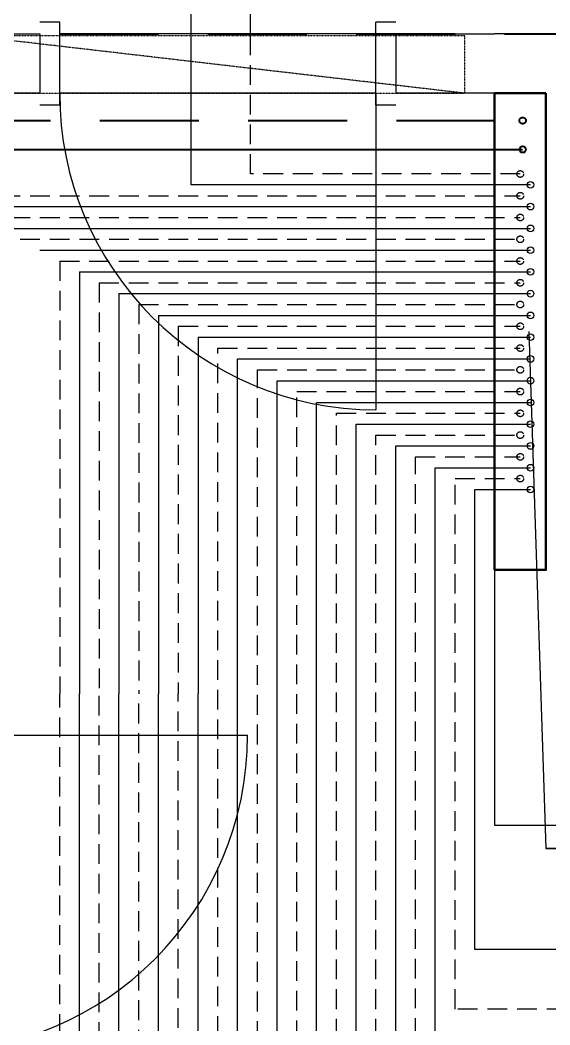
# Model space of a CAD drawing. Header units: millimetres. Extents: x 90740 to 167944, y -39332 to 25855.
# Drawn here: x 102168 to 103508, y 12298 to 14837 of the extents above; entities that cross this region are included whole.
import ezdxf

# ---------------------------------------------------------------- set-up
doc = ezdxf.new("R2010")
doc.units = ezdxf.units.MM
doc.linetypes.add('Carkovana 0.5x', pattern=[0.14, 0.1, -0.04])
doc.linetypes.add('DASH', pattern=[75, 50, -25])
for name, color, linetype in [('1__NP___ROZDE_OVA_E', 7, 'Continuous'), ('ODVODN__POTRUBIE', 7, 'Continuous'), ('ODVODN__POTRUBIE___PODL__VYK_', 7, 'Continuous'), ('OKRAJOV__DILAT_CIA_PDL', 2, 'Continuous'), ('POLO_KY', 7, 'Continuous'), ('PR_VODN__POTRUBIE___PODL__VYK_', 7, 'Continuous')]:
    doc.layers.add(name, color=color, linetype=linetype)
for name, color, linetype, lineweight in [('vyk-privod-45', 240, 'Continuous', 40), ('vyk-vratka_35°C', 132, 'DASH', 40), ('XR$1$STANDARD', 252, 'Continuous', 25)]:
    doc.layers.add(name, color=color, linetype=linetype, lineweight=lineweight)

# ---------------------------------------------------------------- blocks, each defined once
blk = doc.blocks.new('A$C90b3fe5d')
at = {"layer": 'XR$1$STANDARD', "linetype": 'Continuous', "lineweight": -2}
for p, q in [((2992.2, 18293.4), (2942.2, 18293.4)), ((2992.2, 18083.4), (2992.2, 18293.4)), ((3792.2, 18083.4), (3792.2, 18293.4)), ((3842.2, 18293.4), (3792.2, 18293.4)), ((542.2, 18263.4), (2942.2, 18263.4)), ((2942.2, 18263.4), (2942.2, 18263.4)), ((2942.2, 18263.4), (2942.2, 18263.4)), ((2942.2, 18263.4), (2942.2, 18113.4)), ((3792.2, 18263.4), (2992.2, 18263.4)), ((3842.2, 18263.4), (3842.2, 18263.4)), ((3842.2, 18263.4), (3842.2, 18263.4)), ((3842.2, 18263.4), (3842.2, 18113.4)), ((3842.2, 18263.4), (4092.2, 18263.4)), ((4742.2, 18263.4), (4092.2, 18263.4)), ((2942.2, 18113.4), (2667.2, 18113.4)), ((3792.2, 18113.4), (2992.2, 18113.4)), ((3792.2, 18113.4), (3792.2, 17313.4)), ((4092.2, 18113.4), (3842.2, 18113.4)), ((4092.2, 18113.4), (4092.2, 16263.4)), ((2992.2, 18083.4), (2942.2, 18083.4)), ((3842.2, 18083.4), (3792.2, 18083.4)), ((2667.2, 16490.7), (3467.2, 16490.7)), ((4092.2, 16263.4), (5392.2, 16263.4))]:
    blk.add_line(p, q, dxfattribs=at)
at = {"layer": 'XR$1$STANDARD', "linetype": 'Carkovana 0.5x', "lineweight": -2}
for p, q in [((4017.2, 18113.4), (2767.2, 18258.4)), ((4017.2, 18258.4), (2767.2, 18258.4)), ((4017.2, 18113.4), (4017.2, 18258.4)), ((2742.2, 18113.4), (4017.2, 18113.4)), ((4017.2, 18113.4), (4017.2, 18113.4))]:
    blk.add_line(p, q, dxfattribs=at)
at = {"layer": 'XR$1$STANDARD', "linetype": 'Continuous', "lineweight": -2}
for centre, start, end in [((3792.2, 18113.4), 180, 270), ((2667.2, 16490.7), 270, 0)]:
    blk.add_arc(centre, 800, start, end, dxfattribs=at)

msp = doc.modelspace()

# ---------------------------------------------------------------- linework, layer by layer
at = {"layer": '1__NP___ROZDE_OVA_E', "color": 92}
for p, q in [((103367.9, 14652.4), (103367.9, 14652.4)), ((103497.9, 14652.4), (103497.9, 14652.4)), ((103367.9, 13447.4), (103367.9, 13447.4)), ((103497.9, 13447.4), (103497.9, 13447.4))]:
    msp.add_line(p, q, dxfattribs=at)
at = {"layer": '1__NP___ROZDE_OVA_E', "lineweight": 50}
msp.add_lwpolyline([(103497.9, 14652.4), (103497.9, 13447.4), (103367.9, 13447.4), (103367.9, 14652.4), (103497.9, 14652.4)], dxfattribs=at)
msp.add_lwpolyline([(103497.9, 14652.4), (103497.9, 13447.4), (103367.9, 13447.4), (103367.9, 14652.4), (103497.9, 14652.4)], dxfattribs=at)
at = {"layer": 'ODVODN__POTRUBIE', "color": 172, "linetype": 'DASH'}
msp.add_lwpolyline([(103438.9, 14583.4), (103438.9, 14583.4), (103438.9, 14583.4), (103438.9, 14583.4), (103438.9, 14583.4), (103438.9, 14583.4)], dxfattribs=at)
at = {"layer": 'ODVODN__POTRUBIE___PODL__VYK_', "color": 172, "linetype": 'DASH'}
for p, q in [((102750.5, 14802.4), (102750.5, 14852.4)), ((102750.5, 14448.4), (102750.5, 14802.4)), ((103432.9, 14448.4), (102750.5, 14448.4)), ((101967.9, 14393.4), (103432.9, 14393.4)), ((102067.9, 14338.4), (103432.9, 14338.4)), ((102167.9, 14283.4), (103432.9, 14283.4)), ((102267.9, 14228.4), (103432.9, 14228.4)), ((102267.9, 14228.4), (102267.9, 13134.5)), ((102367.9, 14173.4), (103432.9, 14173.4)), ((102367.9, 14173.4), (102367.9, 13134.5)), ((102467.9, 14118.4), (103432.9, 14118.4)), ((102467.9, 14118.4), (102467.9, 13134.5)), ((102567.9, 14063.4), (103432.9, 14063.4)), ((102567.9, 14063.4), (102567.9, 13134.5)), ((102667.9, 14008.4), (103432.9, 14008.4)), ((102667.9, 8144.7), (102667.9, 14008.4)), ((102767.9, 13953.4), (103432.9, 13953.4)), ((102767.9, 8581.7), (102767.9, 13953.4)), ((102867.9, 13898.4), (103432.9, 13898.4)), ((102867.9, 11133.5), (102867.9, 13898.4)), ((102967.9, 13843.4), (103432.9, 13843.4)), ((102967.9, 11437.7), (102967.9, 13843.4)), ((103067.9, 13788.4), (103432.9, 13788.4)), ((103067.9, 11737.7), (103067.9, 13788.4)), ((103167.9, 12039.7), (103167.9, 13733.4)), ((103167.9, 13733.4), (103432.9, 13733.4)), ((103267.9, 12337.7), (103267.9, 13678.4)), ((103267.9, 13678.4), (103432.9, 13678.4)), ((102267.9, 7624.7), (102267.9, 13134.5)), ((102367.9, 7754.7), (102367.9, 13134.5)), ((102467.9, 7884.7), (102467.9, 13134.5)), ((102567.9, 8014.7), (102567.9, 13134.5)), ((105724.8, 12337.7), (103267.9, 12337.7))]:
    msp.add_line(p, q, dxfattribs=at)
for points in [[(102750.5, 14448.4), (102750.5, 14448.4), (102750.5, 14448.4), (102750.5, 14448.4), (102750.5, 14448.4), (102750.5, 14448.4)], [(103432.9, 14448.4), (103432.9, 14448.4), (103432.9, 14448.4), (103432.9, 14448.4), (103432.9, 14448.4), (103432.9, 14448.4)], [(103432.9, 14393.4), (103432.9, 14393.4), (103432.9, 14393.4), (103432.9, 14393.4), (103432.9, 14393.4), (103432.9, 14393.4)], [(103432.9, 14338.4), (103432.9, 14338.4), (103432.9, 14338.4), (103432.9, 14338.4), (103432.9, 14338.4), (103432.9, 14338.4)], [(102167.9, 14283.4), (102167.9, 14283.4), (102167.9, 14283.4), (102167.9, 14283.4), (102167.9, 14283.4), (102167.9, 14283.4)], [(103432.9, 14283.4), (103432.9, 14283.4), (103432.9, 14283.4), (103432.9, 14283.4), (103432.9, 14283.4), (103432.9, 14283.4)], [(102267.9, 14228.4), (102267.9, 14228.4), (102267.9, 14228.4), (102267.9, 14228.4), (102267.9, 14228.4), (102267.9, 14228.4)], [(103432.9, 14228.4), (103432.9, 14228.4), (103432.9, 14228.4), (103432.9, 14228.4), (103432.9, 14228.4), (103432.9, 14228.4)], [(102367.9, 14173.4), (102367.9, 14173.4), (102367.9, 14173.4), (102367.9, 14173.4), (102367.9, 14173.4), (102367.9, 14173.4)], [(103432.9, 14173.4), (103432.9, 14173.4), (103432.9, 14173.4), (103432.9, 14173.4), (103432.9, 14173.4), (103432.9, 14173.4)], [(102467.9, 14118.4), (102467.9, 14118.4), (102467.9, 14118.4), (102467.9, 14118.4), (102467.9, 14118.4), (102467.9, 14118.4)], [(103432.9, 14118.4), (103432.9, 14118.4), (103432.9, 14118.4), (103432.9, 14118.4), (103432.9, 14118.4), (103432.9, 14118.4)], [(102567.9, 14063.4), (102567.9, 14063.4), (102567.9, 14063.4), (102567.9, 14063.4), (102567.9, 14063.4), (102567.9, 14063.4)], [(103432.9, 14063.4), (103432.9, 14063.4), (103432.9, 14063.4), (103432.9, 14063.4), (103432.9, 14063.4), (103432.9, 14063.4)], [(102667.9, 14008.4), (102667.9, 14008.4), (102667.9, 14008.4), (102667.9, 14008.4), (102667.9, 14008.4), (102667.9, 14008.4)], [(103432.9, 14008.4), (103432.9, 14008.4), (103432.9, 14008.4), (103432.9, 14008.4), (103432.9, 14008.4), (103432.9, 14008.4)], [(102767.9, 13953.4), (102767.9, 13953.4), (102767.9, 13953.4), (102767.9, 13953.4), (102767.9, 13953.4), (102767.9, 13953.4)], [(103432.9, 13953.4), (103432.9, 13953.4), (103432.9, 13953.4), (103432.9, 13953.4), (103432.9, 13953.4), (103432.9, 13953.4)], [(102867.9, 13898.4), (102867.9, 13898.4), (102867.9, 13898.4), (102867.9, 13898.4), (102867.9, 13898.4), (102867.9, 13898.4)], [(103432.9, 13898.4), (103432.9, 13898.4), (103432.9, 13898.4), (103432.9, 13898.4), (103432.9, 13898.4), (103432.9, 13898.4)], [(102967.9, 13843.4), (102967.9, 13843.4), (102967.9, 13843.4), (102967.9, 13843.4), (102967.9, 13843.4), (102967.9, 13843.4)], [(103432.9, 13843.4), (103432.9, 13843.4), (103432.9, 13843.4), (103432.9, 13843.4), (103432.9, 13843.4), (103432.9, 13843.4)], [(103067.9, 13788.4), (103067.9, 13788.4), (103067.9, 13788.4), (103067.9, 13788.4), (103067.9, 13788.4), (103067.9, 13788.4)], [(103432.9, 13788.4), (103432.9, 13788.4), (103432.9, 13788.4), (103432.9, 13788.4), (103432.9, 13788.4), (103432.9, 13788.4)], [(103167.9, 13733.4), (103167.9, 13733.4), (103167.9, 13733.4), (103167.9, 13733.4), (103167.9, 13733.4), (103167.9, 13733.4)], [(103432.9, 13733.4), (103432.9, 13733.4), (103432.9, 13733.4), (103432.9, 13733.4), (103432.9, 13733.4), (103432.9, 13733.4)], [(103267.9, 13678.4), (103267.9, 13678.4), (103267.9, 13678.4), (103267.9, 13678.4), (103267.9, 13678.4), (103267.9, 13678.4)], [(103432.9, 13678.4), (103432.9, 13678.4), (103432.9, 13678.4), (103432.9, 13678.4), (103432.9, 13678.4), (103432.9, 13678.4)]]:
    msp.add_lwpolyline(points, dxfattribs=at)
for centre in [(103432.9, 14448.4), (103432.9, 14393.4), (103432.9, 14338.4), (103432.9, 14283.4), (103432.9, 14228.4), (103432.9, 14173.4), (103432.9, 14118.4), (103432.9, 14063.4), (103432.9, 14008.4), (103432.9, 13953.4), (103432.9, 13898.4), (103432.9, 13843.4), (103432.9, 13788.4), (103432.9, 13733.4), (103432.9, 13678.4)]:
    msp.add_circle(centre, 8.5, dxfattribs=at)
at = {"layer": 'OKRAJOV__DILAT_CIA_PDL', "color": 95, "linetype": 'DASH', "lineweight": 40, "ltscale": 5}
msp.add_lwpolyline([(102197.3, 17763.3), (100018.5, 17761.4), (100017.9, 14802.4), (104017.9, 14802.4)], dxfattribs=at)
at = {"layer": 'POLO_KY', "color": 7}
msp.add_line((103454.9, 14049.9), (103497.9, 12743.8), dxfattribs=at)
msp.add_lwpolyline([(103497.9, 12743.8), (105197.9, 12743.8), (103497.9, 12743.8)], dxfattribs=at)
at = {"layer": 'PR_VODN__POTRUBIE___PODL__VYK_', "color": 12}
for p, q in [((102600.5, 14802.4), (102600.5, 14852.4)), ((102600.5, 14420.9), (102600.5, 14802.4)), ((103458.9, 14420.9), (102600.5, 14420.9)), ((102017.9, 14365.9), (103458.9, 14365.9)), ((102117.9, 14310.9), (103458.9, 14310.9)), ((102217.9, 14255.9), (103458.9, 14255.9)), ((102317.9, 14200.9), (103458.9, 14200.9)), ((102317.9, 14200.9), (102317.9, 13134.5)), ((102417.9, 14145.9), (103458.9, 14145.9)), ((102417.9, 14145.9), (102417.9, 13134.5)), ((102517.9, 14090.9), (103458.9, 14090.9)), ((102517.9, 14090.9), (102517.9, 13134.5)), ((102617.9, 14035.9), (103458.9, 14035.9)), ((102617.9, 14035.9), (102617.9, 13134.5)), ((102717.9, 13980.9), (103458.9, 13980.9)), ((102717.9, 8294.7), (102717.9, 13980.9)), ((102817.9, 13925.9), (103458.9, 13925.9)), ((102817.9, 8731.7), (102817.9, 13925.9)), ((102917.9, 13870.9), (103458.9, 13870.9)), ((102917.9, 11283.5), (102917.9, 13870.9)), ((103017.9, 13815.9), (103458.9, 13815.9)), ((103017.9, 11587.7), (103017.9, 13815.9)), ((103117.9, 13760.9), (103458.9, 13760.9)), ((103117.9, 11887.7), (103117.9, 13760.9)), ((103217.9, 12189.7), (103217.9, 13705.9)), ((103217.9, 13705.9), (103458.9, 13705.9)), ((103317.9, 12487.7), (103317.9, 13650.9)), ((103317.9, 13650.9), (103458.9, 13650.9)), ((102317.9, 7689.7), (102317.9, 13134.5)), ((102417.9, 7819.7), (102417.9, 13134.5)), ((102517.9, 7949.7), (102517.9, 13134.5)), ((102617.9, 8079.7), (102617.9, 13134.5)), ((105574.8, 12487.7), (103317.9, 12487.7))]:
    msp.add_line(p, q, dxfattribs=at)
for points in [[(102600.5, 14420.9), (102600.5, 14420.9), (102600.5, 14420.9), (102600.5, 14420.9), (102600.5, 14420.9), (102600.5, 14420.9)], [(103458.9, 14420.9), (103458.9, 14420.9), (103458.9, 14420.9), (103458.9, 14420.9), (103458.9, 14420.9), (103458.9, 14420.9)], [(103458.9, 14365.9), (103458.9, 14365.9), (103458.9, 14365.9), (103458.9, 14365.9), (103458.9, 14365.9), (103458.9, 14365.9)], [(103458.9, 14310.9), (103458.9, 14310.9), (103458.9, 14310.9), (103458.9, 14310.9), (103458.9, 14310.9), (103458.9, 14310.9)], [(102217.9, 14255.9), (102217.9, 14255.9), (102217.9, 14255.9), (102217.9, 14255.9), (102217.9, 14255.9), (102217.9, 14255.9)], [(103458.9, 14255.9), (103458.9, 14255.9), (103458.9, 14255.9), (103458.9, 14255.9), (103458.9, 14255.9), (103458.9, 14255.9)], [(102317.9, 14200.9), (102317.9, 14200.9), (102317.9, 14200.9), (102317.9, 14200.9), (102317.9, 14200.9), (102317.9, 14200.9)], [(103458.9, 14200.9), (103458.9, 14200.9), (103458.9, 14200.9), (103458.9, 14200.9), (103458.9, 14200.9), (103458.9, 14200.9)], [(102417.9, 14145.9), (102417.9, 14145.9), (102417.9, 14145.9), (102417.9, 14145.9), (102417.9, 14145.9), (102417.9, 14145.9)], [(103458.9, 14145.9), (103458.9, 14145.9), (103458.9, 14145.9), (103458.9, 14145.9), (103458.9, 14145.9), (103458.9, 14145.9)], [(102517.9, 14090.9), (102517.9, 14090.9), (102517.9, 14090.9), (102517.9, 14090.9), (102517.9, 14090.9), (102517.9, 14090.9)], [(103458.9, 14090.9), (103458.9, 14090.9), (103458.9, 14090.9), (103458.9, 14090.9), (103458.9, 14090.9), (103458.9, 14090.9)], [(102617.9, 14035.9), (102617.9, 14035.9), (102617.9, 14035.9), (102617.9, 14035.9), (102617.9, 14035.9), (102617.9, 14035.9)], [(103458.9, 14035.9), (103458.9, 14035.9), (103458.9, 14035.9), (103458.9, 14035.9), (103458.9, 14035.9), (103458.9, 14035.9)], [(102717.9, 13980.9), (102717.9, 13980.9), (102717.9, 13980.9), (102717.9, 13980.9), (102717.9, 13980.9), (102717.9, 13980.9)], [(103458.9, 13980.9), (103458.9, 13980.9), (103458.9, 13980.9), (103458.9, 13980.9), (103458.9, 13980.9), (103458.9, 13980.9)], [(102817.9, 13925.9), (102817.9, 13925.9), (102817.9, 13925.9), (102817.9, 13925.9), (102817.9, 13925.9), (102817.9, 13925.9)], [(103458.9, 13925.9), (103458.9, 13925.9), (103458.9, 13925.9), (103458.9, 13925.9), (103458.9, 13925.9), (103458.9, 13925.9)], [(102917.9, 13870.9), (102917.9, 13870.9), (102917.9, 13870.9), (102917.9, 13870.9), (102917.9, 13870.9), (102917.9, 13870.9)], [(103458.9, 13870.9), (103458.9, 13870.9), (103458.9, 13870.9), (103458.9, 13870.9), (103458.9, 13870.9), (103458.9, 13870.9)], [(103017.9, 13815.9), (103017.9, 13815.9), (103017.9, 13815.9), (103017.9, 13815.9), (103017.9, 13815.9), (103017.9, 13815.9)], [(103458.9, 13815.9), (103458.9, 13815.9), (103458.9, 13815.9), (103458.9, 13815.9), (103458.9, 13815.9), (103458.9, 13815.9)], [(103117.9, 13760.9), (103117.9, 13760.9), (103117.9, 13760.9), (103117.9, 13760.9), (103117.9, 13760.9), (103117.9, 13760.9)], [(103458.9, 13760.9), (103458.9, 13760.9), (103458.9, 13760.9), (103458.9, 13760.9), (103458.9, 13760.9), (103458.9, 13760.9)], [(103217.9, 13705.9), (103217.9, 13705.9), (103217.9, 13705.9), (103217.9, 13705.9), (103217.9, 13705.9), (103217.9, 13705.9)], [(103458.9, 13705.9), (103458.9, 13705.9), (103458.9, 13705.9), (103458.9, 13705.9), (103458.9, 13705.9), (103458.9, 13705.9)], [(103317.9, 13650.9), (103317.9, 13650.9), (103317.9, 13650.9), (103317.9, 13650.9), (103317.9, 13650.9), (103317.9, 13650.9)], [(103458.9, 13650.9), (103458.9, 13650.9), (103458.9, 13650.9), (103458.9, 13650.9), (103458.9, 13650.9), (103458.9, 13650.9)], [(103317.9, 12487.7), (103317.9, 12487.7), (103317.9, 12487.7), (103317.9, 12487.7), (103317.9, 12487.7), (103317.9, 12487.7)]]:
    msp.add_lwpolyline(points, dxfattribs=at)
for centre in [(103458.9, 14420.9), (103458.9, 14365.9), (103458.9, 14310.9), (103458.9, 14255.9), (103458.9, 14200.9), (103458.9, 14145.9), (103458.9, 14090.9), (103458.9, 14035.9), (103458.9, 13980.9), (103458.9, 13925.9), (103458.9, 13870.9), (103458.9, 13815.9), (103458.9, 13760.9), (103458.9, 13705.9), (103458.9, 13650.9)]:
    msp.add_circle(centre, 8.5, dxfattribs=at)
at = {"layer": 'vyk-privod-45'}
msp.add_line((102094.7, 14510.4), (103438.9, 14510.4), dxfattribs=at)
msp.add_lwpolyline([(103438.9, 14510.4), (103438.9, 14510.4), (103438.9, 14510.4), (103438.9, 14510.4), (103438.9, 14510.4), (103438.9, 14510.4)], dxfattribs=at)
msp.add_circle((103438.9, 14510.4), 8.1, dxfattribs=at)
at = {"layer": 'vyk-vratka_35°C', "ltscale": 5}
msp.add_line((101994.7, 14583.4), (103438.9, 14583.4), dxfattribs=at)
msp.add_circle((103438.9, 14583.4), 8.1, dxfattribs=at)

# ---------------------------------------------------------------- block references
at = {"linetype": 'Continuous'}
msp.add_blockref('A$C90b3fe5d', (99275.7, -3461), dxfattribs=at)

doc.saveas('drawing.dxf')
